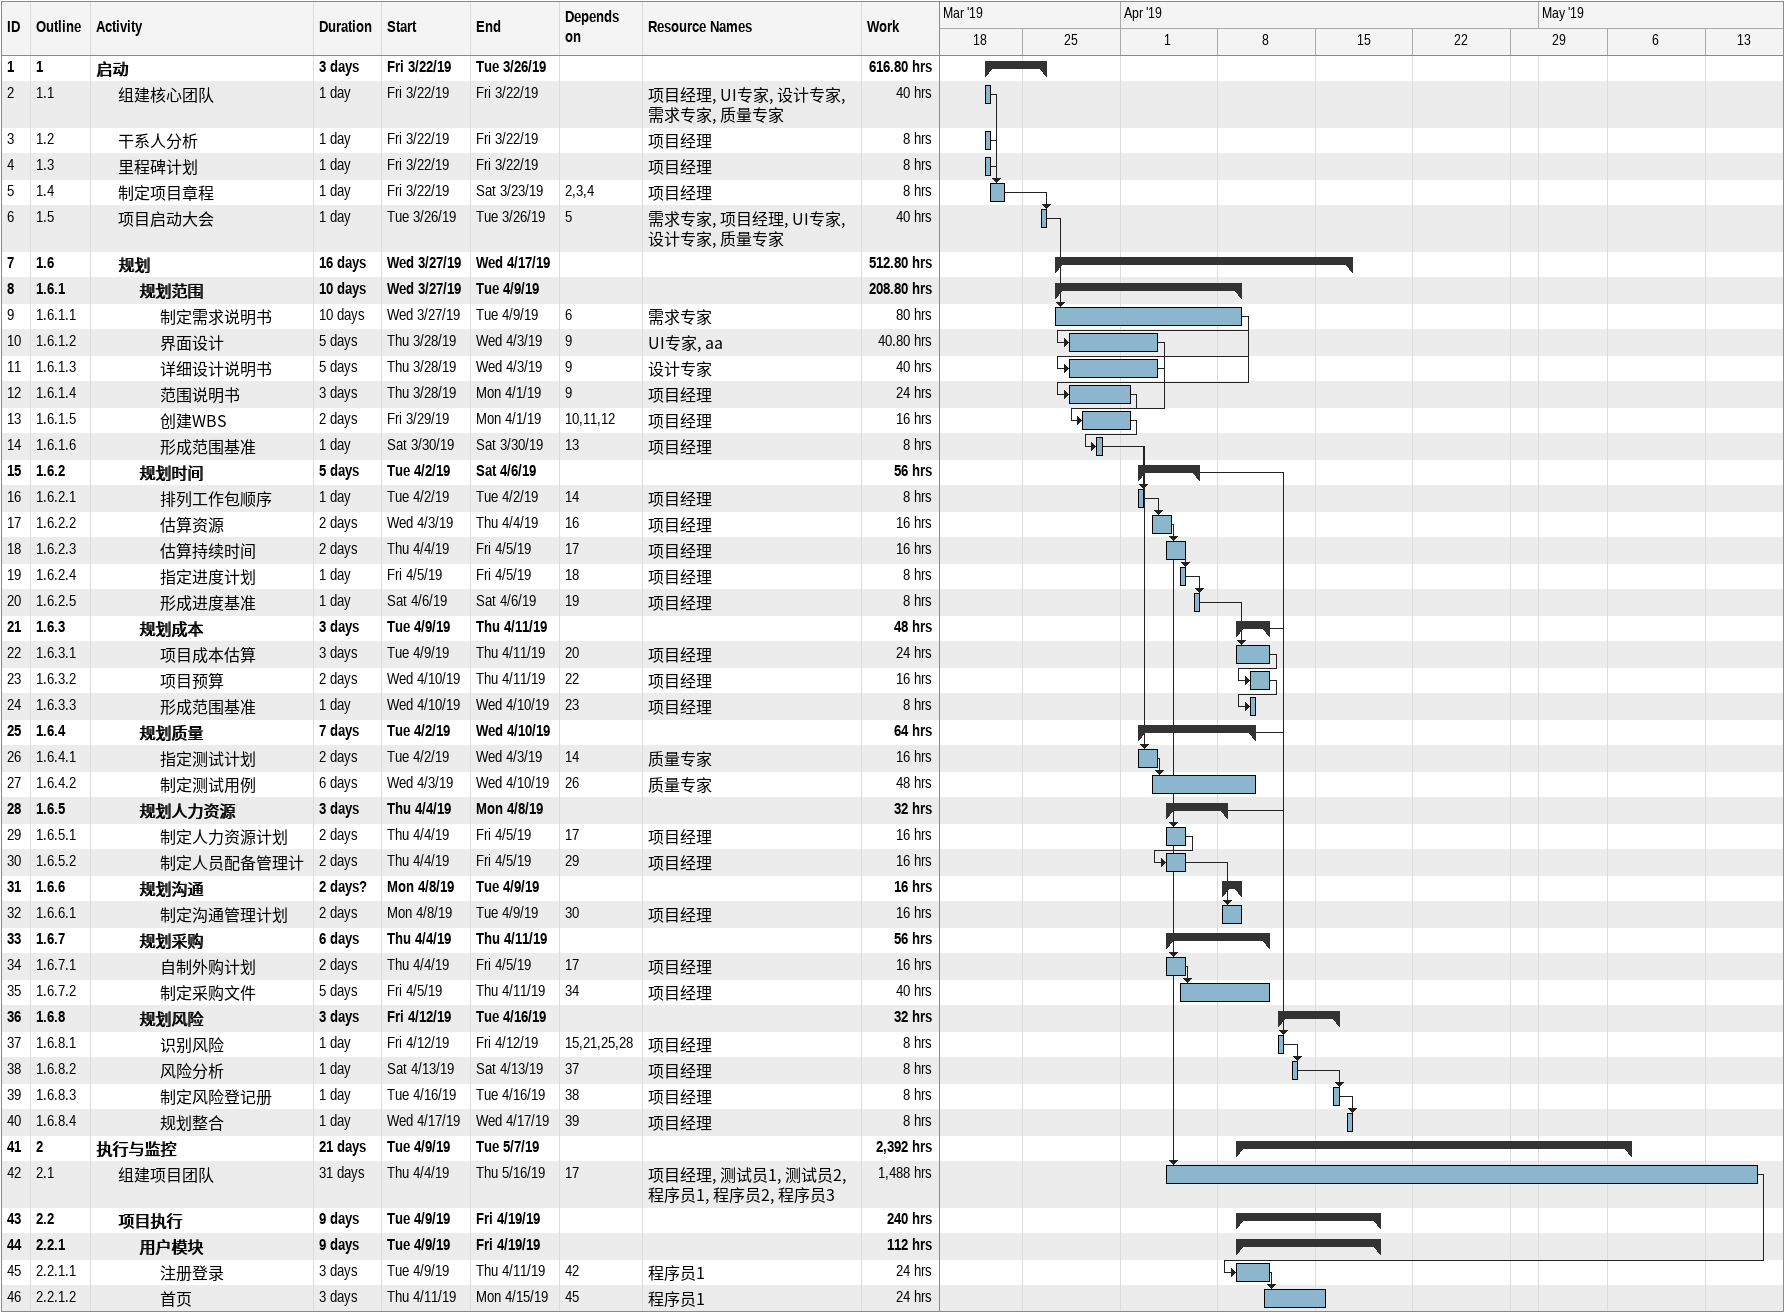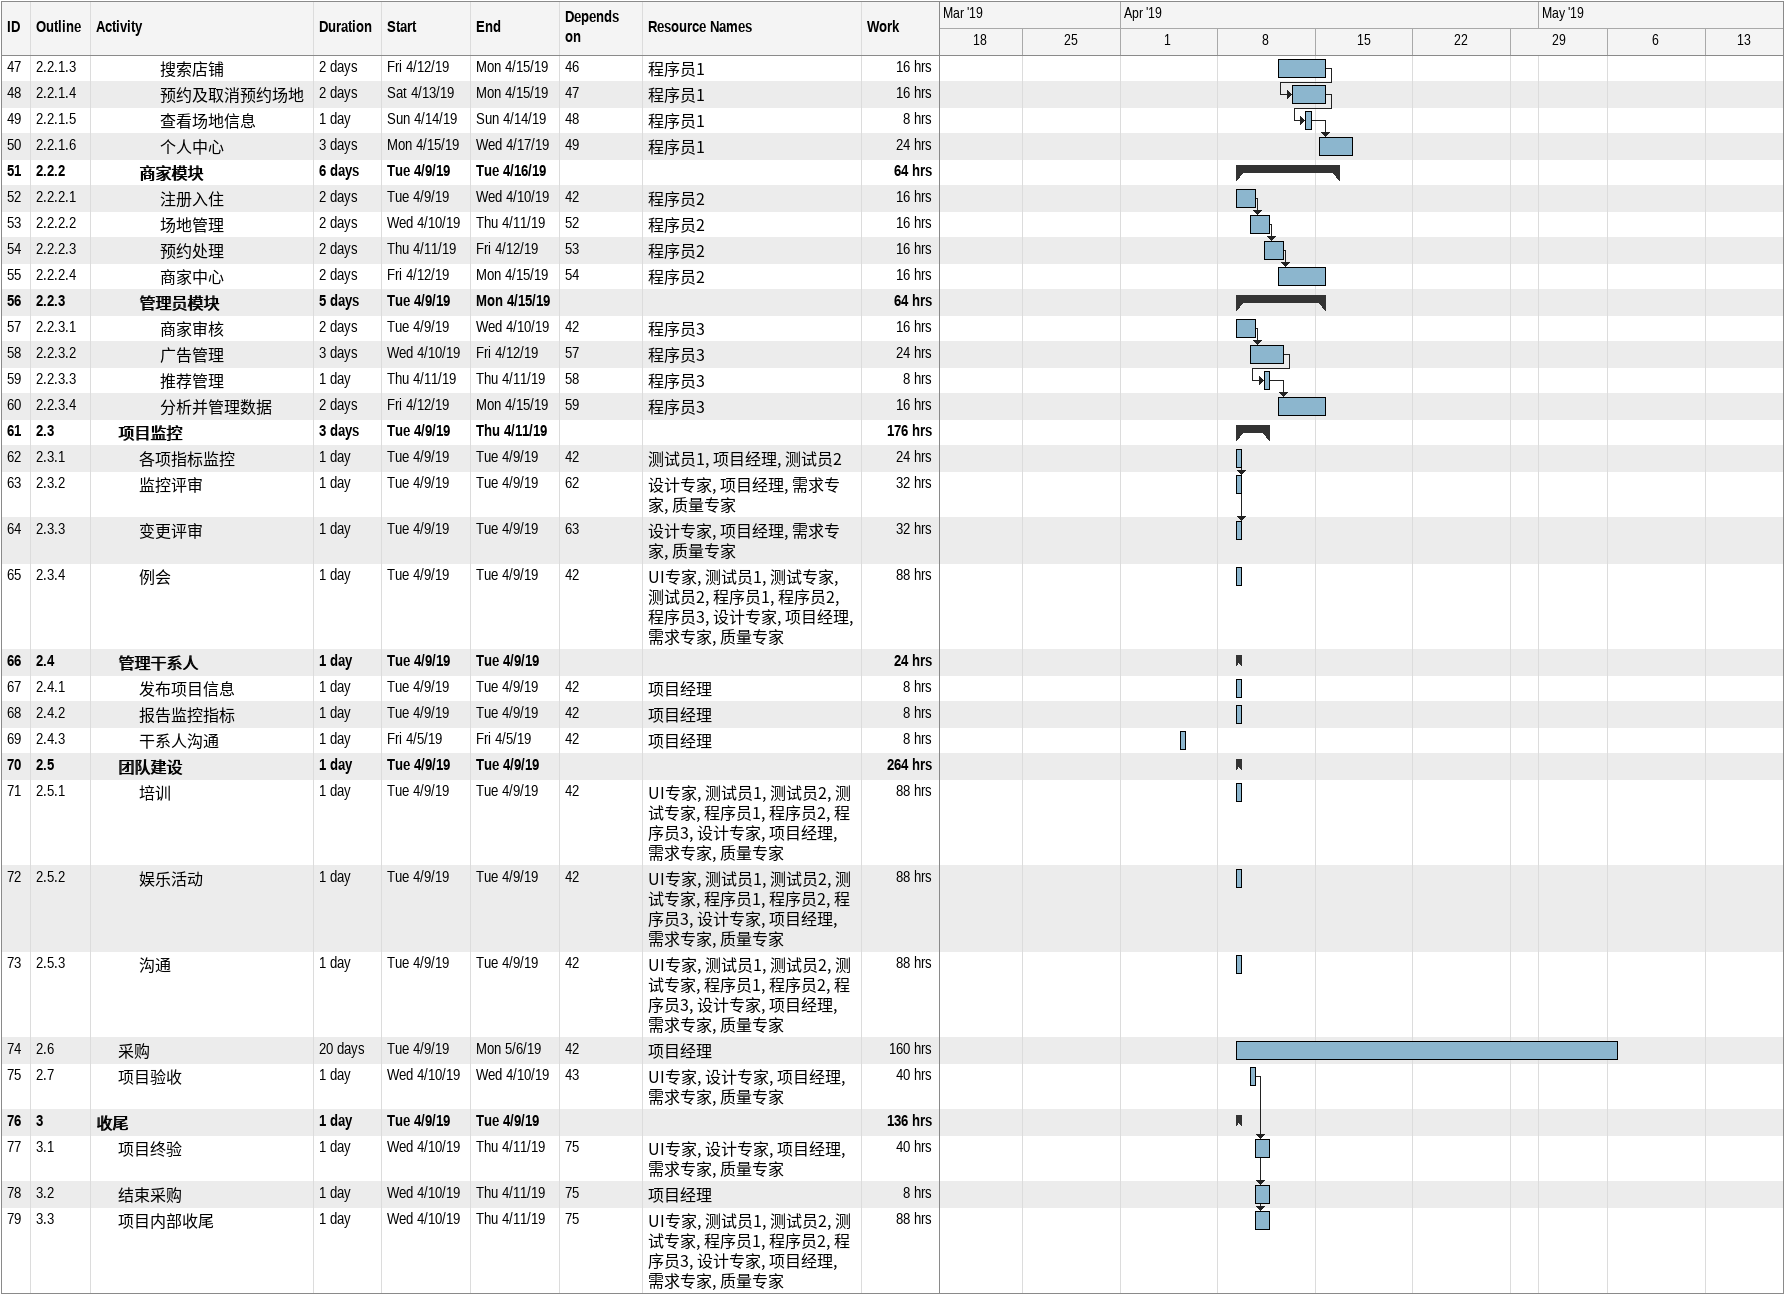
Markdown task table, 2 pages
| ID | WBS | Task | Duration | Start | Finish | Predecessors | Resources | Work (h) |
|---|---|---|---|---|---|---|---|---|
| 1 | 1 | **启动** | 3d | 2019-03-22 | 2019-03-26 |  |  | 616.80 |
| 2 | 1.1 | 组建核心团队 | 1d | 2019-03-22 | 2019-03-22 |  | 项目经理, UI专家, 设计专家, 需求专家, 质量专家 | 40 |
| 3 | 1.2 | 干系人分析 | 1d | 2019-03-22 | 2019-03-22 |  | 项目经理 | 8 |
| 4 | 1.3 | 里程碑计划 | 1d | 2019-03-22 | 2019-03-22 |  | 项目经理 | 8 |
| 5 | 1.4 | 制定项目章程 | 1d | 2019-03-22 | 2019-03-23 | 2, 3, 4 | 项目经理 | 8 |
| 6 | 1.5 | 项目启动大会 | 1d | 2019-03-26 | 2019-03-26 | 5 | 需求专家, 项目经理, UI专家, 设计专家, 质量专家 | 40 |
| 7 | 1.6 | **规划** | 16d | 2019-03-27 | 2019-04-17 |  |  | 512.80 |
| 8 | 1.6.1 | **规划范围** | 10d | 2019-03-27 | 2019-04-09 |  |  | 208.80 |
| 9 | 1.6.1.1 | 制定需求说明书 | 10d | 2019-03-27 | 2019-04-09 | 6 | 需求专家 | 80 |
| 10 | 1.6.1.2 | 界面设计 | 5d | 2019-03-28 | 2019-04-03 | 9 | UI专家, aa | 40.80 |
| 11 | 1.6.1.3 | 详细设计说明书 | 5d | 2019-03-28 | 2019-04-03 | 9 | 设计专家 | 40 |
| 12 | 1.6.1.4 | 范围说明书 | 3d | 2019-03-28 | 2019-04-01 | 9 | 项目经理 | 24 |
| 13 | 1.6.1.5 | 创建WBS | 2d | 2019-03-29 | 2019-04-01 | 10, 11, 12 | 项目经理 | 16 |
| 14 | 1.6.1.6 | 形成范围基准 | 1d | 2019-03-30 | 2019-03-30 | 13 | 项目经理 | 8 |
| 15 | 1.6.2 | **规划时间** | 5d | 2019-04-02 | 2019-04-06 |  |  | 56 |
| 16 | 1.6.2.1 | 排列工作包顺序 | 1d | 2019-04-02 | 2019-04-02 | 14 | 项目经理 | 8 |
| 17 | 1.6.2.2 | 估算资源 | 2d | 2019-04-03 | 2019-04-04 | 16 | 项目经理 | 16 |
| 18 | 1.6.2.3 | 估算持续时间 | 2d | 2019-04-04 | 2019-04-05 | 17 | 项目经理 | 16 |
| 19 | 1.6.2.4 | 指定进度计划 | 1d | 2019-04-05 | 2019-04-05 | 18 | 项目经理 | 8 |
| 20 | 1.6.2.5 | 形成进度基准 | 1d | 2019-04-06 | 2019-04-06 | 19 | 项目经理 | 8 |
| 21 | 1.6.3 | **规划成本** | 3d | 2019-04-09 | 2019-04-11 |  |  | 48 |
| 22 | 1.6.3.1 | 项目成本估算 | 3d | 2019-04-09 | 2019-04-11 | 20 | 项目经理 | 24 |
| 23 | 1.6.3.2 | 项目预算 | 2d | 2019-04-10 | 2019-04-11 | 22 | 项目经理 | 16 |
| 24 | 1.6.3.3 | 形成范围基准 | 1d | 2019-04-10 | 2019-04-10 | 23 | 项目经理 | 8 |
| 25 | 1.6.4 | **规划质量** | 7d | 2019-04-02 | 2019-04-10 |  |  | 64 |
| 26 | 1.6.4.1 | 指定测试计划 | 2d | 2019-04-02 | 2019-04-03 | 14 | 质量专家 | 16 |
| 27 | 1.6.4.2 | 制定测试用例 | 6d | 2019-04-03 | 2019-04-10 | 26 | 质量专家 | 48 |
| 28 | 1.6.5 | **规划人力资源** | 3d | 2019-04-04 | 2019-04-08 |  |  | 32 |
| 29 | 1.6.5.1 | 制定人力资源计划 | 2d | 2019-04-04 | 2019-04-05 | 17 | 项目经理 | 16 |
| 30 | 1.6.5.2 | 制定人员配备管理计 | 2d | 2019-04-04 | 2019-04-05 | 29 | 项目经理 | 16 |
| 31 | 1.6.6 | **规划沟通** | 2d? | 2019-04-08 | 2019-04-09 |  |  | 16 |
| 32 | 1.6.6.1 | 制定沟通管理计划 | 2d | 2019-04-08 | 2019-04-09 | 30 | 项目经理 | 16 |
| 33 | 1.6.7 | **规划采购** | 6d | 2019-04-04 | 2019-04-11 |  |  | 56 |
| 34 | 1.6.7.1 | 自制外购计划 | 2d | 2019-04-04 | 2019-04-05 | 17 | 项目经理 | 16 |
| 35 | 1.6.7.2 | 制定采购文件 | 5d | 2019-04-05 | 2019-04-11 | 34 | 项目经理 | 40 |
| 36 | 1.6.8 | **规划风险** | 3d | 2019-04-12 | 2019-04-16 |  |  | 32 |
| 37 | 1.6.8.1 | 识别风险 | 1d | 2019-04-12 | 2019-04-12 | 15, 21, 25, 28 | 项目经理 | 8 |
| 38 | 1.6.8.2 | 风险分析 | 1d | 2019-04-13 | 2019-04-13 | 37 | 项目经理 | 8 |
| 39 | 1.6.8.3 | 制定风险登记册 | 1d | 2019-04-16 | 2019-04-16 | 38 | 项目经理 | 8 |
| 40 | 1.6.8.4 | 规划整合 | 1d | 2019-04-17 | 2019-04-17 | 39 | 项目经理 | 8 |
| 41 | 2 | **执行与监控** | 21d | 2019-04-09 | 2019-05-07 |  |  | 2392 |
| 42 | 2.1 | 组建项目团队 | 31d | 2019-04-04 | 2019-05-16 | 17 | 项目经理, 测试员1, 测试员2, 程序员1, 程序员2, 程序员3 | 1488 |
| 43 | 2.2 | **项目执行** | 9d | 2019-04-09 | 2019-04-19 |  |  | 240 |
| 44 | 2.2.1 | **用户模块** | 9d | 2019-04-09 | 2019-04-19 |  |  | 112 |
| 45 | 2.2.1.1 | 注册登录 | 3d | 2019-04-09 | 2019-04-11 | 42 | 程序员1 | 24 |
| 46 | 2.2.1.2 | 首页 | 3d | 2019-04-11 | 2019-04-15 | 45 | 程序员1 | 24 |
| 47 | 2.2.1.3 | 搜索店铺 | 2d | 2019-04-12 | 2019-04-15 | 46 | 程序员1 | 16 |
| 48 | 2.2.1.4 | 预约及取消预约场地 | 2d | 2019-04-13 | 2019-04-15 | 47 | 程序员1 | 16 |
| 49 | 2.2.1.5 | 查看场地信息 | 1d | 2019-04-14 | 2019-04-14 | 48 | 程序员1 | 8 |
| 50 | 2.2.1.6 | 个人中心 | 3d | 2019-04-15 | 2019-04-17 | 49 | 程序员1 | 24 |
| 51 | 2.2.2 | **商家模块** | 6d | 2019-04-09 | 2019-04-16 |  |  | 64 |
| 52 | 2.2.2.1 | 注册入住 | 2d | 2019-04-09 | 2019-04-10 | 42 | 程序员2 | 16 |
| 53 | 2.2.2.2 | 场地管理 | 2d | 2019-04-10 | 2019-04-11 | 52 | 程序员2 | 16 |
| 54 | 2.2.2.3 | 预约处理 | 2d | 2019-04-11 | 2019-04-12 | 53 | 程序员2 | 16 |
| 55 | 2.2.2.4 | 商家中心 | 2d | 2019-04-12 | 2019-04-15 | 54 | 程序员2 | 16 |
| 56 | 2.2.3 | **管理员模块** | 5d | 2019-04-09 | 2019-04-15 |  |  | 64 |
| 57 | 2.2.3.1 | 商家审核 | 2d | 2019-04-09 | 2019-04-10 | 42 | 程序员3 | 16 |
| 58 | 2.2.3.2 | 广告管理 | 3d | 2019-04-10 | 2019-04-12 | 57 | 程序员3 | 24 |
| 59 | 2.2.3.3 | 推荐管理 | 1d | 2019-04-11 | 2019-04-11 | 58 | 程序员3 | 8 |
| 60 | 2.2.3.4 | 分析并管理数据 | 2d | 2019-04-12 | 2019-04-15 | 59 | 程序员3 | 16 |
| 61 | 2.3 | **项目监控** | 3d | 2019-04-09 | 2019-04-11 |  |  | 176 |
| 62 | 2.3.1 | 各项指标监控 | 1d | 2019-04-09 | 2019-04-09 | 42 | 测试员1, 项目经理, 测试员2 | 24 |
| 63 | 2.3.2 | 监控评审 | 1d | 2019-04-09 | 2019-04-09 | 62 | 设计专家, 项目经理, 需求专家, 质量专家 | 32 |
| 64 | 2.3.3 | 变更评审 | 1d | 2019-04-09 | 2019-04-09 | 63 | 设计专家, 项目经理, 需求专家, 质量专家 | 32 |
| 65 | 2.3.4 | 例会 | 1d | 2019-04-09 | 2019-04-09 | 42 | UI专家, 测试员1, 测试专家, 测试员2, 程序员1, 程序员2, 程序员3, 设计专家, 项目经理, 需求专家, 质量专家 | 88 |
| 66 | 2.4 | **管理干系人** | 1d | 2019-04-09 | 2019-04-09 |  |  | 24 |
| 67 | 2.4.1 | 发布项目信息 | 1d | 2019-04-09 | 2019-04-09 | 42 | 项目经理 | 8 |
| 68 | 2.4.2 | 报告监控指标 | 1d | 2019-04-09 | 2019-04-09 | 42 | 项目经理 | 8 |
| 69 | 2.4.3 | 干系人沟通 | 1d | 2019-04-05 | 2019-04-05 | 42 | 项目经理 | 8 |
| 70 | 2.5 | **团队建设** | 1d | 2019-04-09 | 2019-04-09 |  |  | 264 |
| 71 | 2.5.1 | 培训 | 1d | 2019-04-09 | 2019-04-09 | 42 | UI专家, 测试员1, 测试员2, 测试专家, 程序员1, 程序员2, 程序员3, 设计专家, 项目经理, 需求专家, 质量专家 | 88 |
| 72 | 2.5.2 | 娱乐活动 | 1d | 2019-04-09 | 2019-04-09 | 42 | UI专家, 测试员1, 测试员2, 测试专家, 程序员1, 程序员2, 程序员3, 设计专家, 项目经理, 需求专家, 质量专家 | 88 |
| 73 | 2.5.3 | 沟通 | 1d | 2019-04-09 | 2019-04-09 | 42 | UI专家, 测试员1, 测试员2, 测试专家, 程序员1, 程序员2, 程序员3, 设计专家, 项目经理, 需求专家, 质量专家 | 88 |
| 74 | 2.6 | 采购 | 20d | 2019-04-09 | 2019-05-06 | 42 | 项目经理 | 160 |
| 75 | 2.7 | 项目验收 | 1d | 2019-04-10 | 2019-04-10 | 43 | UI专家, 设计专家, 项目经理, 需求专家, 质量专家 | 40 |
| 76 | 3 | **收尾** | 1d | 2019-04-09 | 2019-04-09 |  |  | 136 |
| 77 | 3.1 | 项目终验 | 1d | 2019-04-10 | 2019-04-11 | 75 | UI专家, 设计专家, 项目经理, 需求专家, 质量专家 | 40 |
| 78 | 3.2 | 结束采购 | 1d | 2019-04-10 | 2019-04-11 | 75 | 项目经理 | 8 |
| 79 | 3.3 | 项目内部收尾 | 1d | 2019-04-10 | 2019-04-11 | 75 | UI专家, 测试员1, 测试员2, 测试专家, 程序员1, 程序员2, 程序员3, 设计专家, 项目经理, 需求专家, 质量专家 | 88 |
